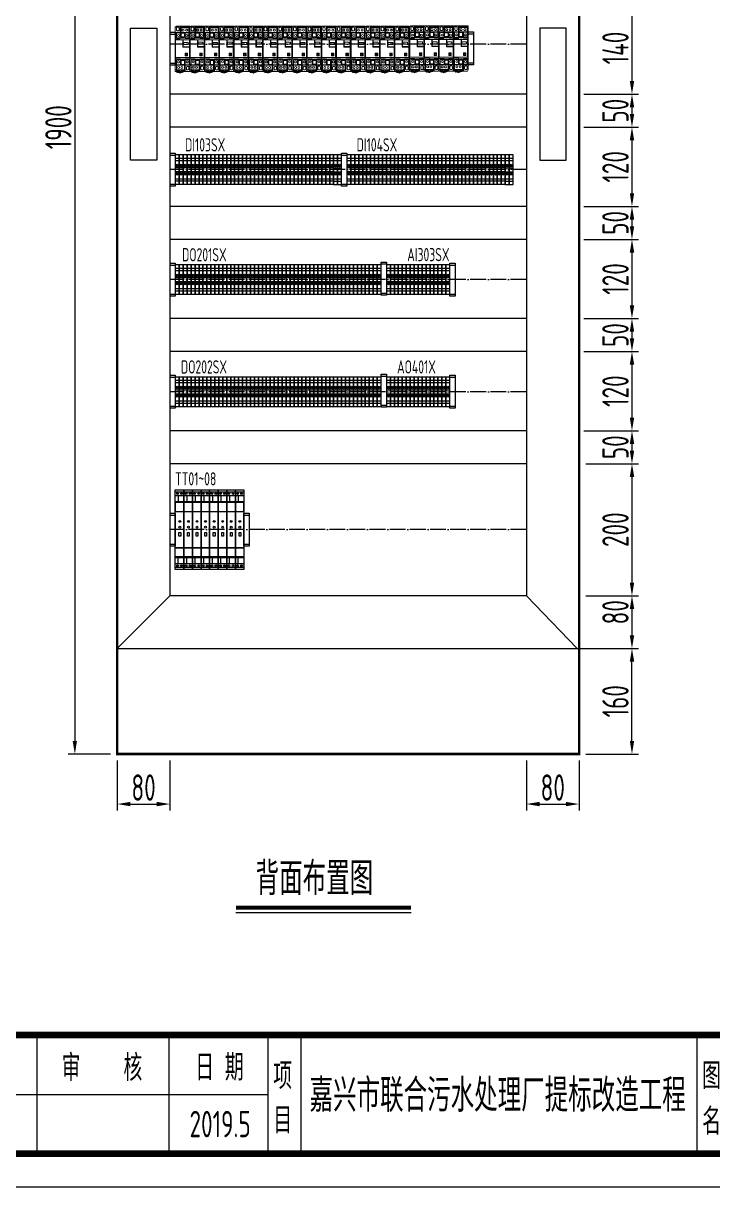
# Model space of a CAD drawing. Header units: millimetres. Extents: x 30557 to 235556, y -116603 to -73383.
# Drawn here: x 176963 to 178007, y -76323 to -74560 of the extents above; entities that cross this region are included whole.
import ezdxf
from ezdxf.enums import TextEntityAlignment as Align

# ---------------------------------------------------------------- set-up
doc = ezdxf.new("R2010")
doc.units = ezdxf.units.MM
doc.linetypes.add('ZWCAD_ISO04W100', pattern=[30.5, 24, -3, 0.5, -3])
doc.layers.add('1', color=3, linetype='Continuous')
doc.layers.add('_Drawing', color=7, linetype='Continuous', lineweight=25)
doc.styles.add('supcon', font='sceie.shx', dxfattribs={"width": 0.75, "height": 40, "bigfont": 'sceic.shx'})
doc.dimstyles.new('supcon', dxfattribs={"dimtxt": 20, "dimasz": 20, "dimexe": 10, "dimexo": 10, "dimgap": 5, "dimtad": 1, "dimtoh": 1, "dimdec": 0, "dimzin": 0, "dimdsep": 46, "dimtxsty": 'supcon', "dimcen": 0.09, "dimclrd": 2, "dimclre": 2, "dimclrt": 2, "dimadec": 0, "dimazin": 0, "dimtfac": 1, "dimtdec": 0, "dimtofl": 0, "dimtmove": 0, "dimatfit": 3, "dimfxl": 1, "dimtolj": 1, "dimtzin": 0, "dimarcsym": 0})

# ---------------------------------------------------------------- blocks, each defined once
blk = doc.blocks.new('supcon图框')
for p, q in [((3545.7, 1651.7), (3545.7, 1471.7)), ((3745.7, 1651.7), (3745.7, 1471.7)), ((3895.7, 1651.7), (3895.7, 1471.7)), ((3945.7, 1651.7), (3945.7, 1471.7)), ((4545.7, 1651.7), (4545.7, 1471.7)), ((3145.7, 1561.7), (3895.7, 1561.7))]:
    blk.add_line(p, q)
at = {"linetype": 'Continuous'}
blk.add_line((1987.7, 1421.7), (6145.7, 1421.7), dxfattribs=at)
at = {"linetype": 'Continuous', "const_width": 10}
blk.add_lwpolyline([(2195.7, 4311.7), (6095.7, 4311.7), (6095.7, 1471.7), (2195.7, 1471.7)], close=True, dxfattribs=at)
blk.add_lwpolyline([(2195.7, 1651.7), (6095.7, 1651.7)], dxfattribs=at)
at = {"style": 'supcon', "width": 0.75}
for s, p in [('审    核', (3644.5, 1604.2)), ('日 期', (3822.5, 1604.2)), ('项', (3918.2, 1590.7)), ('图', (4568.2, 1590.7)), ('目', (3918.2, 1522.9)), ('名', (4568.2, 1522.9))]:
    blk.add_text(s, height=40, dxfattribs=at).set_placement(p, align=Align.MIDDLE)
blk = doc.blocks.new('*D207')
at = {"layer": '_Drawing', "color": 2, "linetype": 'Continuous', "lineweight": -2}
for p, q in [((177105.1, -75677.1), (177105.1, -75753)), ((177185.1, -75677.2), (177185.1, -75753)), ((177125.1, -75743), (177165.1, -75743))]:
    blk.add_line(p, q, dxfattribs=at)
at = {"layer": '_Drawing', "color": 2}
for points in [[(177125.1, -75739.7), (177125.1, -75746.3), (177105.1, -75743)], [(177165.1, -75746.3), (177165.1, -75739.7), (177185.1, -75743)]]:
    blk.add_solid(points, dxfattribs=at)
at = {"layer": 'DEFPOINTS', "color": 0}
for p in [(177105.1, -75667.1), (177185.1, -75667.2), (177185.1, -75743)]:
    blk.add_point(p, dxfattribs=at)
at = {"layer": '_Drawing', "color": 2, "insert": (177145.1, -75718), "char_height": 40, "attachment_point": 5, "style": 'supcon'}
blk.add_mtext('\\A1;80', dxfattribs=at)
blk = doc.blocks.new('*D208')
at = {"layer": '_Drawing', "color": 2, "linetype": 'Continuous', "lineweight": -2}
for p, q in [((177725.1, -75677.1), (177725.1, -75753)), ((177805.1, -75677.2), (177805.1, -75753)), ((177745.1, -75743), (177785.1, -75743))]:
    blk.add_line(p, q, dxfattribs=at)
at = {"layer": '_Drawing', "color": 2}
for points in [[(177745.1, -75739.7), (177745.1, -75746.3), (177725.1, -75743)], [(177785.1, -75746.3), (177785.1, -75739.7), (177805.1, -75743)]]:
    blk.add_solid(points, dxfattribs=at)
at = {"layer": 'DEFPOINTS', "color": 0}
for p in [(177725.1, -75667.1), (177805.1, -75667.2), (177805.1, -75743)]:
    blk.add_point(p, dxfattribs=at)
at = {"layer": '_Drawing', "color": 2, "insert": (177765.1, -75718), "char_height": 40, "attachment_point": 5, "style": 'supcon'}
blk.add_mtext('\\A1;80', dxfattribs=at)
blk = doc.blocks.new('*D209')
at = {"layer": '_Drawing', "color": 2, "linetype": 'Continuous', "lineweight": -2}
for p, q in [((177095.1, -73767.2), (177031, -73767.2)), ((177041, -73787.2), (177041, -75647.2)), ((177095.1, -75667.2), (177031, -75667.2))]:
    blk.add_line(p, q, dxfattribs=at)
at = {"layer": '_Drawing', "color": 2}
for points in [[(177044.3, -73787.2), (177037.6, -73787.2), (177041, -73767.2)], [(177037.6, -75647.2), (177044.3, -75647.2), (177041, -75667.2)]]:
    blk.add_solid(points, dxfattribs=at)
at = {"layer": 'DEFPOINTS', "color": 0}
for p in [(177105.1, -73767.2), (177041, -75667.2), (177105.1, -75667.2)]:
    blk.add_point(p, dxfattribs=at)
at = {"layer": '_Drawing', "color": 2, "insert": (177016, -74717.2), "char_height": 40, "attachment_point": 5, "rotation": 90, "style": 'supcon'}
blk.add_mtext('\\A1;1900', dxfattribs=at)
blk = doc.blocks.new('2触点继电器')
at = {"layer": '1', "color": 0, "lineweight": 5}
for points in [[(4963.5, 37807.7), (4965.3, 37807.7)], [(4971.2, 37818), (4971.2, 37799.1), (4963.8, 37799.1)], [(4963.9, 37808.9), (4985.8, 37808.9)], [(4965.3, 37808.9), (4965.3, 37800.6), (4971.1, 37800.6)], [(4965.3, 37808.3), (4971.1, 37808.3)], [(4965.6, 37815.9), (4966.4, 37816.8), (4968.7, 37816.8), (4969.5, 37815.9), (4969.5, 37812.2), (4968.6, 37811.3), (4966.4, 37811.3), (4965.6, 37812.1), (4965.6, 37815.9)], [(4971.2, 37815.8), (4985.5, 37815.8)], [(4971.4, 37807.8), (4978.7, 37807.8)], [(4972.4, 37818), (4972.4, 37802)], [(4972.4, 37817), (4977.7, 37817)], [(4977.5, 37808.8), (4977.5, 37802)], [(4977.8, 37818.2), (4977.8, 37815.8)], [(4984.4, 37818), (4984.4, 37800.9), (4978.7, 37800.9)], [(4978.7, 37808.8), (4978.7, 37799.5), (4985.7, 37799.5)], [(4978.8, 37818.2), (4978.8, 37815.8)], [(4978.8, 37817), (4984.3, 37817)], [(4978.8, 37808.3), (4984.3, 37808.3)], [(4984.5, 37807.7), (4985.5, 37807.7)], [(4971.4, 37802), (4978.7, 37802)], [(4977.3, 37800), (4972.6, 37800), (4972.6, 37800.9), (4977.3, 37800.9), (4977.3, 37800)], [(4975.7, 37787.2), (4975.1, 37786.6)], [(4975.7, 37797.5), (4975.7, 37787.2), (4985, 37787.2)], [(4963.9, 37768.9), (4971.5, 37768.9), (4971.5, 37759.2)], [(4963.9, 37760.4), (4965.4, 37760.4)], [(4985.8, 37759.2), (4963.9, 37759.2)], [(4978.4, 37752.1), (4964, 37752.1)], [(4971.5, 37767.1), (4965.4, 37767.1), (4965.4, 37749.8)], [(4965.4, 37759.7), (4971.5, 37759.7)], [(4970.2, 37752.2), (4970.2, 37749.7)], [(4971.5, 37766.3), (4978.6, 37766.3)], [(4978.6, 37760.4), (4971.5, 37760.4)], [(4972.1, 37752.1), (4972.1, 37749.7)], [(4972.5, 37766.3), (4972.5, 37759.3)], [(4977.5, 37767.4), (4972.8, 37767.4), (4972.8, 37768.3), (4977.5, 37768.3), (4977.5, 37767.4)], [(4977.5, 37766.1), (4977.5, 37749.7)], [(4978.4, 37767.1), (4984.5, 37767.1), (4984.5, 37759.2)], [(4985.7, 37768.7), (4978.6, 37768.7), (4978.6, 37749.6)], [(4978.6, 37759.8), (4984.5, 37759.8)], [(4980.4, 37756.4), (4981.2, 37757.4), (4983.6, 37757.4), (4984.3, 37756.6), (4984.3, 37752.8), (4983.4, 37752), (4981.2, 37752), (4980.4, 37752.7), (4980.4, 37756.4)], [(4984.5, 37760.5), (4985.8, 37760.5)], [(4965.5, 37751), (4970.1, 37751)], [(4972.1, 37751.1), (4977.3, 37751.1)]]:
    blk.add_lwpolyline(points, dxfattribs=at)
at = {"layer": '1', "color": 0, "lineweight": 9}
blk.add_lwpolyline([(4963.6, 37807.8), (4963.6, 37816.7), (4965.3, 37818.2), (4985.8, 37818.2), (4985.8, 37751.2), (4985, 37749.6), (4963.6, 37749.6), (4963.6, 37807.8)], dxfattribs=at)
at = {"layer": '1', "color": 0, "lineweight": 18}
for points in [[(4985.1, 37770.8), (4964.1, 37770.8), (4964.1, 37797.5), (4985.1, 37797.5), (4985.1, 37770.8)], [(4975.1, 37797.5), (4975.1, 37786.6), (4985.1, 37786.6)], [(4983.3, 37790.7), (4976.1, 37790.7), (4976.1, 37793.8), (4983.3, 37793.8), (4983.3, 37790.7)], [(4982.3, 37773.3), (4978.6, 37773.3), (4978.6, 37777.2), (4982.3, 37777.2), (4982.3, 37773.3)]]:
    blk.add_lwpolyline(points, dxfattribs=at)
at = {"layer": '1', "color": 0, "lineweight": 5}
for points, knots in [([(4967.4, 37803.2), (4966.9, 37803.8), (4966.9, 37804.7), (4967.4, 37805.3), (4968, 37806), (4969, 37806), (4969.6, 37805.3), (4970.2, 37804.7), (4970.2, 37803.8), (4969.6, 37803.2), (4969, 37802.6), (4968, 37802.6), (4967.4, 37803.2)], [0, 0, 0, 0, 1, 1, 1, 2, 2, 2, 3, 3, 3, 4, 4, 4, 4]), ([(4974.3, 37811.3), (4973.7, 37811.9), (4973.7, 37812.9), (4974.3, 37813.5), (4974.8, 37814), (4975.8, 37814), (4976.5, 37813.5), (4977.1, 37812.9), (4977.1, 37811.9), (4976.5, 37811.3), (4975.8, 37810.8), (4974.8, 37810.8), (4974.3, 37811.3)], [0, 0, 0, 0, 1, 1, 1, 2, 2, 2, 3, 3, 3, 4, 4, 4, 4]), ([(4979.8, 37811.3), (4979.2, 37811.9), (4979.2, 37812.9), (4979.8, 37813.5), (4980.4, 37814), (4981.3, 37814), (4981.9, 37813.5), (4982.6, 37812.9), (4982.6, 37811.9), (4981.9, 37811.3), (4981.3, 37810.8), (4980.4, 37810.8), (4979.8, 37811.3)], [0, 0, 0, 0, 1, 1, 1, 2, 2, 2, 3, 3, 3, 4, 4, 4, 4]), ([(4980.3, 37803.2), (4979.7, 37803.8), (4979.7, 37804.7), (4980.3, 37805.3), (4980.9, 37806), (4981.9, 37806), (4982.4, 37805.3), (4983.1, 37804.7), (4983.1, 37803.8), (4982.4, 37803.2), (4981.9, 37802.6), (4980.9, 37802.6), (4980.3, 37803.2)], [0, 0, 0, 0, 1, 1, 1, 2, 2, 2, 3, 3, 3, 4, 4, 4, 4]), ([(4967.6, 37763), (4967, 37763.6), (4967, 37764.6), (4967.6, 37765.1), (4968.1, 37765.8), (4969.1, 37765.8), (4969.7, 37765.1), (4970.4, 37764.6), (4970.4, 37763.6), (4969.7, 37763), (4969.1, 37762.4), (4968.1, 37762.4), (4967.6, 37763)], [0, 0, 0, 0, 1, 1, 1, 2, 2, 2, 3, 3, 3, 4, 4, 4, 4]), ([(4967.6, 37754.8), (4967, 37755.4), (4967, 37756.3), (4967.6, 37756.9), (4968.2, 37757.6), (4969.2, 37757.6), (4969.9, 37756.9), (4970.4, 37756.3), (4970.4, 37755.4), (4969.9, 37754.8), (4969.2, 37754.2), (4968.2, 37754.2), (4967.6, 37754.8)], [0, 0, 0, 0, 1, 1, 1, 2, 2, 2, 3, 3, 3, 4, 4, 4, 4]), ([(4972.6, 37754.8), (4972, 37755.4), (4972, 37756.3), (4972.6, 37756.9), (4973.2, 37757.6), (4974.2, 37757.6), (4974.8, 37756.9), (4975.3, 37756.3), (4975.3, 37755.4), (4974.8, 37754.8), (4974.2, 37754.2), (4973.2, 37754.2), (4972.6, 37754.8)], [0, 0, 0, 0, 1, 1, 1, 2, 2, 2, 3, 3, 3, 4, 4, 4, 4]), ([(4980.6, 37763), (4980.1, 37763.6), (4980.1, 37764.6), (4980.6, 37765.1), (4981.2, 37765.8), (4982.2, 37765.8), (4982.8, 37765.1), (4983.4, 37764.6), (4983.4, 37763.6), (4982.8, 37763), (4982.2, 37762.4), (4981.2, 37762.4), (4980.6, 37763)], [0, 0, 0, 0, 1, 1, 1, 2, 2, 2, 3, 3, 3, 4, 4, 4, 4]), ([(4965.5, 37749.6), (4965.5, 37749.6), (4966, 37747.6), (4968.7, 37748.2), (4968.7, 37748.2), (4969.2, 37747.5), (4970.6, 37747.7)], [0, 0, 0, 0, 1, 1, 1, 2, 2, 2, 2]), ([(4972, 37747.7), (4972, 37747.5), (4971.7, 37747.2), (4971.2, 37747.2), (4970.9, 37747.2), (4970.6, 37747.5), (4970.6, 37747.7), (4970.6, 37748), (4970.9, 37748.1), (4971.2, 37748.1), (4971.7, 37748.1), (4972, 37748), (4972, 37747.7)], [0, 0, 0, 0, 1, 1, 1, 2, 2, 2, 3, 3, 3, 4, 4, 4, 4]), ([(4976.7, 37749.6), (4976.7, 37749.6), (4976.8, 37748.2), (4974.1, 37748.2), (4974.1, 37748.2), (4972.7, 37747.7), (4972, 37747.7)], [0, 0, 0, 0, 1, 1, 1, 2, 2, 2, 2])]:
    blk.add_open_spline(points, degree=3, knots=knots, dxfattribs=at)
at = {"layer": '1', "color": 0, "lineweight": 18}
blk.add_open_spline([(4981.6, 37775.2), (4981.6, 37774.6), (4981.1, 37774), (4980.5, 37774), (4979.8, 37774), (4979.3, 37774.6), (4979.3, 37775.2), (4979.3, 37775.8), (4979.8, 37776.3), (4980.5, 37776.3), (4981.1, 37776.3), (4981.6, 37775.8), (4981.6, 37775.2)], degree=3, knots=[0, 0, 0, 0, 1, 1, 1, 2, 2, 2, 3, 3, 3, 4, 4, 4, 4], dxfattribs=at)
at = {"layer": '1', "color": 0, "lineweight": 5}
for points in [[(4968.9, 37749.7), (4968.9, 37749.7), (4970.4, 37748), (4970.7, 37748.1)], [(4973.3, 37749.6), (4973.3, 37749.6), (4972.2, 37748.2), (4971.7, 37748.1)]]:
    blk.add_open_spline(points, degree=3, dxfattribs=at)
blk = doc.blocks.new('固定块')
for p, q in [((516096.3, 339845.1), (516104.3, 339845.1)), ((516096.3, 339795.1), (516096.3, 339845.1)), ((516096.3, 339842.1), (516104.3, 339842.1)), ((516104.3, 339845.1), (516104.3, 339795.1)), ((516096.3, 339798.1), (516104.3, 339798.1)), ((516104.3, 339795.1), (516096.3, 339795.1))]:
    blk.add_line(p, q)
blk = doc.blocks.new('SAKDU2.5')
at = {"color": 253}
for p, q in [((516132.1, 339835.7), (516138.1, 339835.7)), ((516132.1, 339832.2), (516138.1, 339832.2)), ((516132.1, 339821.4), (516138.1, 339821.4)), ((516133.4, 339824.8), (516136.8, 339824.8)), ((516133.4, 339824.5), (516136.8, 339824.5)), ((516132.1, 339815.4), (516138.1, 339815.4)), ((516132.1, 339804.7), (516138.1, 339804.7)), ((516133.4, 339812.3), (516136.8, 339812.3)), ((516133.4, 339812), (516136.8, 339812)), ((516132.1, 339801.2), (516138.1, 339801.2))]:
    blk.add_line(p, q, dxfattribs=at)
at = {"color": 253, "lineweight": -3}
blk.add_lwpolyline([(516132.1, 339796.2), (516138.1, 339796.2), (516138.1, 339840.7), (516132.1, 339840.7)], close=True, dxfattribs=at)
at = {"color": 253}
for centre, radius in [((516135.1, 339824.7), 2), ((516135.1, 339824.7), 1.7), ((516135.1, 339812.2), 2), ((516135.1, 339812.2), 1.7)]:
    blk.add_circle(centre, radius, dxfattribs=at)
blk = doc.blocks.new('8端子块')
for p in [(-500909.9, -336987.3), (-500903.9, -336987.3), (-500897.9, -336987.3), (-500891.9, -336987.3), (-500885.9, -336987.3), (-500879.9, -336987.3), (-500873.9, -336987.3), (-500867.9, -336987.3)]:
    blk.add_blockref('SAKDU2.5', p)
blk = doc.blocks.new('*D232')
at = {"color": 2, "lineweight": -2}
for p, q in [((177812, -74527.2), (177895.1, -74527.2)), ((177885.1, -74547.2), (177885.1, -74647.2)), ((177812, -74667.2), (177895.1, -74667.2))]:
    blk.add_line(p, q, dxfattribs=at)
at = {"color": 2}
for points in [[(177888.5, -74547.2), (177881.8, -74547.2), (177885.1, -74527.2)], [(177881.8, -74647.2), (177888.5, -74647.2), (177885.1, -74667.2)]]:
    blk.add_solid(points, dxfattribs=at)
at = {"layer": 'DEFPOINTS', "color": 0}
for p in [(177802, -74527.2), (177802, -74667.2), (177885.1, -74667.2)]:
    blk.add_point(p, dxfattribs=at)
at = {"color": 2, "insert": (177860.1, -74597.2), "char_height": 40, "attachment_point": 5, "rotation": 90, "style": 'supcon'}
blk.add_mtext('\\A1;140', dxfattribs=at)
blk = doc.blocks.new('*D233')
at = {"color": 2, "linetype": 'Continuous', "lineweight": -2}
for p, q in [((177815.1, -74667.2), (177895.1, -74667.2)), ((177885.1, -74687.2), (177885.1, -74697.2)), ((177815.1, -74717.2), (177895.1, -74717.2))]:
    blk.add_line(p, q, dxfattribs=at)
at = {"color": 2}
for points in [[(177888.5, -74687.2), (177881.8, -74687.2), (177885.1, -74667.2)], [(177881.8, -74697.2), (177888.5, -74697.2), (177885.1, -74717.2)]]:
    blk.add_solid(points, dxfattribs=at)
at = {"layer": 'DEFPOINTS', "color": 0}
for p in [(177805.1, -74667.2), (177805.1, -74717.2), (177885.1, -74717.2)]:
    blk.add_point(p, dxfattribs=at)
at = {"color": 2, "insert": (177860.1, -74692.2), "char_height": 40, "attachment_point": 5, "rotation": 90, "style": 'supcon'}
blk.add_mtext('\\A1;50', dxfattribs=at)
blk = doc.blocks.new('*D234')
at = {"color": 2, "lineweight": -2}
for p, q in [((177812, -74717.2), (177895.1, -74717.2)), ((177885.1, -74737.2), (177885.1, -74817.2)), ((177812, -74837.2), (177895.1, -74837.2))]:
    blk.add_line(p, q, dxfattribs=at)
at = {"color": 2}
for points in [[(177888.5, -74737.2), (177881.8, -74737.2), (177885.1, -74717.2)], [(177881.8, -74817.2), (177888.5, -74817.2), (177885.1, -74837.2)]]:
    blk.add_solid(points, dxfattribs=at)
at = {"layer": 'DEFPOINTS', "color": 0}
for p in [(177802, -74717.2), (177802, -74837.2), (177885.1, -74837.2)]:
    blk.add_point(p, dxfattribs=at)
at = {"color": 2, "insert": (177860.1, -74777.2), "char_height": 40, "attachment_point": 5, "rotation": 90, "style": 'supcon'}
blk.add_mtext('\\A1;120', dxfattribs=at)
blk = doc.blocks.new('*D235')
at = {"color": 2, "linetype": 'Continuous', "lineweight": -2}
for p, q in [((177815.1, -74837.2), (177895.1, -74837.2)), ((177885.1, -74857.2), (177885.1, -74867.2)), ((177815.1, -74887.2), (177895.1, -74887.2))]:
    blk.add_line(p, q, dxfattribs=at)
at = {"color": 2}
for points in [[(177888.5, -74857.2), (177881.8, -74857.2), (177885.1, -74837.2)], [(177881.8, -74867.2), (177888.5, -74867.2), (177885.1, -74887.2)]]:
    blk.add_solid(points, dxfattribs=at)
at = {"layer": 'DEFPOINTS', "color": 0}
for p in [(177805.1, -74837.2), (177805.1, -74887.2), (177885.1, -74887.2)]:
    blk.add_point(p, dxfattribs=at)
at = {"color": 2, "insert": (177860.1, -74862.2), "char_height": 40, "attachment_point": 5, "rotation": 90, "style": 'supcon'}
blk.add_mtext('\\A1;50', dxfattribs=at)
blk = doc.blocks.new('*D236')
at = {"color": 2, "lineweight": -2}
for p, q in [((177812, -74887.2), (177895.1, -74887.2)), ((177885.1, -74907.2), (177885.1, -74987.2)), ((177812, -75007.2), (177895.1, -75007.2))]:
    blk.add_line(p, q, dxfattribs=at)
at = {"color": 2}
for points in [[(177888.5, -74907.2), (177881.8, -74907.2), (177885.1, -74887.2)], [(177881.8, -74987.2), (177888.5, -74987.2), (177885.1, -75007.2)]]:
    blk.add_solid(points, dxfattribs=at)
at = {"layer": 'DEFPOINTS', "color": 0}
for p in [(177802, -74887.2), (177802, -75007.2), (177885.1, -75007.2)]:
    blk.add_point(p, dxfattribs=at)
at = {"color": 2, "insert": (177860.1, -74947.2), "char_height": 40, "attachment_point": 5, "rotation": 90, "style": 'supcon'}
blk.add_mtext('\\A1;120', dxfattribs=at)
blk = doc.blocks.new('*D237')
at = {"color": 2, "linetype": 'Continuous', "lineweight": -2}
for p, q in [((177815.1, -75007.2), (177895.1, -75007.2)), ((177885.1, -75027.2), (177885.1, -75037.2)), ((177815.1, -75057.2), (177895.1, -75057.2))]:
    blk.add_line(p, q, dxfattribs=at)
at = {"color": 2}
for points in [[(177888.5, -75027.2), (177881.8, -75027.2), (177885.1, -75007.2)], [(177881.8, -75037.2), (177888.5, -75037.2), (177885.1, -75057.2)]]:
    blk.add_solid(points, dxfattribs=at)
at = {"layer": 'DEFPOINTS', "color": 0}
for p in [(177805.1, -75007.2), (177805.1, -75057.2), (177885.1, -75057.2)]:
    blk.add_point(p, dxfattribs=at)
at = {"color": 2, "insert": (177860.1, -75032.2), "char_height": 40, "attachment_point": 5, "rotation": 90, "style": 'supcon'}
blk.add_mtext('\\A1;50', dxfattribs=at)
blk = doc.blocks.new('*D241')
at = {"color": 2, "linetype": 'Continuous', "lineweight": -2}
for p, q in [((177815.1, -75427.3), (177895.1, -75427.3)), ((177885.1, -75447.3), (177885.1, -75487.2)), ((177812, -75507.2), (177895.1, -75507.2))]:
    blk.add_line(p, q, dxfattribs=at)
at = {"color": 2}
for points in [[(177888.5, -75447.3), (177881.8, -75447.3), (177885.1, -75427.3)], [(177881.8, -75487.2), (177888.5, -75487.2), (177885.1, -75507.2)]]:
    blk.add_solid(points, dxfattribs=at)
at = {"layer": 'DEFPOINTS', "color": 0}
for p in [(177805.1, -75427.3), (177802, -75507.2), (177885.1, -75507.2)]:
    blk.add_point(p, dxfattribs=at)
at = {"color": 2, "insert": (177860.1, -75452.3), "char_height": 40, "attachment_point": 5, "rotation": 90, "style": 'supcon'}
blk.add_mtext('\\A1;80', dxfattribs=at)
blk = doc.blocks.new('*D242')
at = {"color": 2, "lineweight": -2}
for p, q in [((177815.1, -75507.2), (177895.1, -75507.2)), ((177885.1, -75647.2), (177885.1, -75527.2)), ((177815.1, -75667.2), (177895.1, -75667.2))]:
    blk.add_line(p, q, dxfattribs=at)
at = {"color": 2}
for points in [[(177888.5, -75527.2), (177881.8, -75527.2), (177885.1, -75507.2)], [(177881.8, -75647.2), (177888.5, -75647.2), (177885.1, -75667.2)]]:
    blk.add_solid(points, dxfattribs=at)
at = {"layer": 'DEFPOINTS', "color": 0}
for p in [(177805.1, -75507.2), (177885.1, -75507.2), (177805.1, -75667.2)]:
    blk.add_point(p, dxfattribs=at)
at = {"color": 2, "insert": (177860.1, -75587.2), "char_height": 40, "attachment_point": 5, "rotation": 90, "style": 'supcon'}
blk.add_mtext('\\A1;160', dxfattribs=at)
blk = doc.blocks.new('*D243')
at = {"color": 2, "lineweight": -2}
for p, q in [((177815.1, -75227.2), (177895.1, -75227.2)), ((177885.1, -75247.2), (177885.1, -75407.3)), ((177825.1, -75427.3), (177895.1, -75427.3))]:
    blk.add_line(p, q, dxfattribs=at)
at = {"color": 2}
for points in [[(177888.5, -75247.2), (177881.8, -75247.2), (177885.1, -75227.2)], [(177881.8, -75407.3), (177888.5, -75407.3), (177885.1, -75427.3)]]:
    blk.add_solid(points, dxfattribs=at)
at = {"layer": 'DEFPOINTS', "color": 0}
for p in [(177805.1, -75227.2), (177815.1, -75427.3), (177885.1, -75427.3)]:
    blk.add_point(p, dxfattribs=at)
at = {"color": 2, "insert": (177860.1, -75327.2), "char_height": 40, "attachment_point": 5, "rotation": 90, "style": 'supcon'}
blk.add_mtext('\\A1;200', dxfattribs=at)
blk = doc.blocks.new('*D244')
at = {"color": 2, "lineweight": -2}
for p, q in [((177812, -75057.2), (177895.1, -75057.2)), ((177885.1, -75077.2), (177885.1, -75157.2)), ((177812, -75177.2), (177895.1, -75177.2))]:
    blk.add_line(p, q, dxfattribs=at)
at = {"color": 2}
for points in [[(177888.5, -75077.2), (177881.8, -75077.2), (177885.1, -75057.2)], [(177881.8, -75157.2), (177888.5, -75157.2), (177885.1, -75177.2)]]:
    blk.add_solid(points, dxfattribs=at)
at = {"layer": 'DEFPOINTS', "color": 0}
for p in [(177802, -75057.2), (177802, -75177.2), (177885.1, -75177.2)]:
    blk.add_point(p, dxfattribs=at)
at = {"color": 2, "insert": (177860.1, -75117.2), "char_height": 40, "attachment_point": 5, "rotation": 90, "style": 'supcon'}
blk.add_mtext('\\A1;120', dxfattribs=at)
blk = doc.blocks.new('*D245')
at = {"color": 2, "linetype": 'Continuous', "lineweight": -2}
for p, q in [((177815.1, -75177.2), (177895.1, -75177.2)), ((177885.1, -75197.2), (177885.1, -75207.2)), ((177815.1, -75227.2), (177895.1, -75227.2))]:
    blk.add_line(p, q, dxfattribs=at)
at = {"color": 2}
for points in [[(177888.5, -75197.2), (177881.8, -75197.2), (177885.1, -75177.2)], [(177881.8, -75207.2), (177888.5, -75207.2), (177885.1, -75227.2)]]:
    blk.add_solid(points, dxfattribs=at)
at = {"layer": 'DEFPOINTS', "color": 0}
for p in [(177805.1, -75177.2), (177805.1, -75227.2), (177885.1, -75227.2)]:
    blk.add_point(p, dxfattribs=at)
at = {"color": 2, "insert": (177860.1, -75202.2), "char_height": 40, "attachment_point": 5, "rotation": 90, "style": 'supcon'}
blk.add_mtext('\\A1;50', dxfattribs=at)
blk = doc.blocks.new('nhr-m22_b')
for p, q in [((0, 117.6), (13, 117.6)), ((0, 112), (13, 112)), ((4.2, 112), (4.2, 101.5)), ((0, 102.9), (13, 102.9)), ((0, 18.1), (13, 18.1)), ((4.2, 9), (4.2, 19.5)), ((0, 9), (13, 9)), ((0, 3.4), (13, 3.4))]:
    blk.add_line(p, q)
for points in [[(0, 121), (13, 121), (13, 0), (0, 0)], [(0, 87.9), (13, 87.9), (13, 101.5), (0, 101.5)], [(0, 87.9), (13, 87.9), (13, 33.1), (0, 33.1)], [(5.5, 56.3), (8.2, 56.3), (8.2, 50.8), (5.5, 50.8)], [(0, 33.1), (13, 33.1), (13, 19.5), (0, 19.5)]]:
    blk.add_lwpolyline(points, close=True)
for centre, radius in [((3.4, 115.2), 1.3), ((9.4, 115.2), 1.3), ((6.8, 73), 1.34), ((6.8, 64.3), 1.34), ((3.4, 5.8), 1.3), ((9.4, 5.8), 1.3)]:
    blk.add_circle(centre, radius)

msp = doc.modelspace()

# ---------------------------------------------------------------- linework, layer by layer
at = {"color": 4, "linetype": 'ZWCAD_ISO04W100', "lineweight": -3}
for p, q in [((177725.1, -74591.5), (177185.1, -74591.5)), ((177725.1, -74781.5), (177185.1, -74781.5)), ((177725.1, -74948.1), (177185.1, -74948.1)), ((177725.1, -75118.1), (177185.2, -75118.1)), ((177725.1, -75327.1), (177185.2, -75327.1))]:
    msp.add_line(p, q, dxfattribs=at)
at = {"lineweight": -3}
for p, q in [((177725.1, -74667.2), (177185.1, -74667.2)), ((177725.1, -74717.2), (177185.1, -74717.2)), ((177725.1, -74837.2), (177185.1, -74837.2)), ((177725.1, -74887.2), (177185.1, -74887.2)), ((177725.1, -75007.2), (177185.1, -75007.2)), ((177725.1, -75057.2), (177185.1, -75057.2)), ((177725.1, -75177.2), (177185.1, -75177.2)), ((177725.1, -75227.2), (177185.1, -75227.2)), ((177725.1, -75427.2), (177185.1, -75427.2))]:
    msp.add_line(p, q, dxfattribs=at)
for p, q in [((177185.1, -75427.2), (177105.1, -75507.2)), ((177725.1, -75427.2), (177802, -75507.2)), ((177105.1, -75507.2), (177812, -75507.2))]:
    msp.add_line(p, q)
for points in [[(177125.1, -74567.2), (177165.1, -74567.2), (177165.1, -74767.2), (177125.1, -74767.2)], [(177785.3, -74567.2), (177745.3, -74567.2), (177745.3, -74767.2), (177785.3, -74767.2)]]:
    msp.add_lwpolyline(points, close=True)
at = {"layer": '_Drawing'}
for p, q in [((177185.1, -74147.2), (177185.1, -75427.2)), ((177284.9, -75907.1), (177550.5, -75907.1))]:
    msp.add_line(p, q, dxfattribs=at)
at = {"layer": '_Drawing', "lineweight": -3}
msp.add_line((177725.1, -74147.2), (177725.1, -75427.2), dxfattribs=at)
at = {"layer": '_Drawing', "color": 1, "const_width": 4}
msp.add_lwpolyline([(177105.1, -73767.2), (177805.1, -73767.2), (177805.1, -75667.2), (177105.1, -75667.2)], close=True, dxfattribs=at)
at = {"layer": '_Drawing', "const_width": 6}
msp.add_lwpolyline([(177284.9, -75899.9), (177550.5, -75899.9)], dxfattribs=at)

# ---------------------------------------------------------------- block references
for name, p in [('supcon图框', (173437.6, -77744.7)), ('固定块', (-338911.1, -414418.4)), ('固定块', (-338459.5, -414417.7)), ('固定块', (-338911.1, -414601.7)), ('8端子块', (161970.9, -77612.6)), ('8端子块', (162018.9, -77612.6)), ('8端子块', (162066.9, -77612.6)), ('8端子块', (162114.9, -77612.6)), ('8端子块', (162162.9, -77612.6)), ('SAKDU2.5', (-338699, -414600)), ('SAKDU2.5', (-338693, -414600)), ('固定块', (-338651.1, -414601.7)), ('8端子块', (162230.9, -77612.6)), ('8端子块', (162278.9, -77612.6)), ('8端子块', (162326.9, -77612.6)), ('8端子块', (162374.9, -77612.6)), ('8端子块', (162422.9, -77612.6)), ('SAKDU2.5', (-338439, -414600)), ('SAKDU2.5', (-338433, -414600)), ('固定块', (-338591.1, -414766.6)), ('固定块', (-338911.1, -414768.3)), ('8端子块', (161970.9, -77779.2)), ('8端子块', (162018.9, -77779.2)), ('8端子块', (162066.9, -77779.2)), ('8端子块', (162114.9, -77779.2)), ('8端子块', (162162.9, -77779.2)), ('8端子块', (162210.9, -77779.2)), ('SAKDU2.5', (-338651, -414766.5)), ('SAKDU2.5', (-338645, -414766.5)), ('SAKDU2.5', (-338639, -414766.5)), ('SAKDU2.5', (-338633, -414766.5)), ('8端子块', (162290.9, -77779.2)), ('8端子块', (162338.9, -77779.2)), ('固定块', (-338487.1, -414768.3)), ('固定块', (-338911.1, -414938.3)), ('8端子块', (161970.9, -77949.2)), ('8端子块', (162018.9, -77949.2)), ('8端子块', (162066.9, -77949.2)), ('8端子块', (162114.9, -77949.2)), ('8端子块', (162162.9, -77949.2)), ('8端子块', (162210.9, -77949.2)), ('SAKDU2.5', (-338651, -414936.5)), ('SAKDU2.5', (-338645, -414936.5)), ('SAKDU2.5', (-338639, -414936.5)), ('SAKDU2.5', (-338633, -414936.5)), ('固定块', (-338591.1, -414936.6)), ('8端子块', (162290.9, -77949.2)), ('8端子块', (162338.9, -77949.2)), ('固定块', (-338487.1, -414938.3)), ('固定块', (-338911.1, -415147.2)), ('固定块', (-338799.1, -415147.2))]:
    msp.add_blockref(name, p)
at = {"lineweight": -3}
for p in [(172229.5, -112382.4), (172251.7, -112382.3), (172273.8, -112382.4), (172296, -112382.3), (172318.1, -112382.4), (172340.3, -112382.3), (172362.4, -112382.4), (172384.6, -112382.3), (172406.7, -112382.4), (172428.9, -112382.3), (172451, -112382.4), (172473.2, -112382.3), (172495.3, -112382.4), (172517.5, -112382.3), (172539.6, -112382.4), (172561.8, -112382.3), (172584.6, -112381.8), (172606.7, -112381.7), (172628.9, -112381.8), (172651, -112381.7)]:
    msp.add_blockref('2触点继电器', p, dxfattribs=at)
at = {"color": 1}
for p in [(177193.2, -75387.6), (177206.2, -75387.6), (177219.2, -75387.6), (177232.2, -75387.6), (177245.2, -75387.6), (177258.2, -75387.6), (177271.2, -75387.6), (177284.2, -75387.6)]:
    msp.add_blockref('nhr-m22_b', p, dxfattribs=at)

# ---------------------------------------------------------------- texts
at = {"color": 3, "style": 'supcon', "width": 0.75}
msp.add_text('2019.5', height=40, dxfattribs=at).set_placement((177261.1, -76228), align=Align.MIDDLE)
at = {"layer": '1', "color": 3, "style": 'supcon', "width": 0.75}
for s, p in [('DI103SX', (177207.9, -74753.9)), ('DI104SX', (177467.9, -74753.9)), ('DO201SX', (177203.4, -74920.5)), ('AI303SX', (177544.6, -74920.3)), ('DO202SX', (177201.7, -75090.5)), ('AO401X', (177529.2, -75090.5)), ('TT01~08', (177192.9, -75260.1))]:
    msp.add_text(s, height=20, dxfattribs=at).set_placement(p)
at = {"layer": '_Drawing', "color": 7, "style": 'supcon', "width": 0.75}
msp.add_text('背面布置图', height=50, dxfattribs=at).set_placement((177314.9, -75880.9))
at = {"layer": '_Drawing', "color": 3, "style": 'supcon', "width": 0.75}
msp.add_text('嘉兴市联合污水处理厂提标改造工程', height=50, dxfattribs=at).set_placement((177681.6, -76181.9), align=Align.MIDDLE)

# ---------------------------------------------------------------- dimensions: what is measured, and where the dimension line sits
at = {"color": 1}
for base, p1, p2, picture, middle in [((177885.1, -74667.2), (177802, -74527.2), (177802, -74667.2), '*D232', (177860.1, -74597.2)), ((177885.1, -74837.2), (177802, -74717.2), (177802, -74837.2), '*D234', (177860.1, -74777.2)), ((177885.1, -75007.2), (177802, -74887.2), (177802, -75007.2), '*D236', (177860.1, -74947.2)), ((177885.1, -75177.2), (177802, -75057.2), (177802, -75177.2), '*D244', (177860.1, -75117.2))]:
    dim = msp.add_linear_dim(base=base, p1=p1, p2=p2, angle=90, dimstyle='supcon', dxfattribs=at)
    dim.commit()
    dim.dimension.update_dxf_attribs({"geometry": picture, "text_midpoint": middle})
at = {"linetype": 'Continuous'}
for base, p1, p2, picture, middle in [((177885.1, -74717.2), (177805.1, -74667.2), (177805.1, -74717.2), '*D233', (177885.1, -74692.2)), ((177885.1, -74887.2), (177805.1, -74837.2), (177805.1, -74887.2), '*D235', (177885.1, -74862.2)), ((177885.1, -75057.2), (177805.1, -75007.2), (177805.1, -75057.2), '*D237', (177885.1, -75032.2)), ((177885.1, -75227.2), (177805.1, -75177.2), (177805.1, -75227.2), '*D245', (177885.1, -75202.2)), ((177885.1, -75507.2), (177805.1, -75427.3), (177802, -75507.2), '*D241', (177885.1, -75452.3))]:
    dim = msp.add_linear_dim(base=base, p1=p1, p2=p2, angle=90, dimstyle='supcon', dxfattribs=at)
    dim.commit()
    dim.dimension.update_dxf_attribs({"geometry": picture, "text_midpoint": middle, "dimtype": 160})
for base, p1, p2, picture, middle in [((177885.1, -75427.3), (177805.1, -75227.2), (177815.1, -75427.3), '*D243', (177860.1, -75327.2)), ((177885.1, -75507.2), (177805.1, -75667.2), (177805.1, -75507.2), '*D242', (177860.1, -75587.2))]:
    dim = msp.add_linear_dim(base=base, p1=p1, p2=p2, angle=90, dimstyle='supcon')
    dim.commit()
    dim.dimension.update_dxf_attribs({"geometry": picture, "text_midpoint": middle})
at = {"layer": '_Drawing', "linetype": 'Continuous'}
dim = msp.add_linear_dim(base=(177041, -75667.2), p1=(177105.1, -73767.2), p2=(177105.1, -75667.2), angle=90, dimstyle='supcon', dxfattribs=at)
dim.commit()
dim.dimension.update_dxf_attribs({"geometry": '*D209', "text_midpoint": (177016, -74717.2)})
for base, p1, p2, picture, middle in [((177185.1, -75743), (177105.1, -75667.1), (177185.1, -75667.2), '*D207', (177145.1, -75718)), ((177805.1, -75743), (177725.1, -75667.1), (177805.1, -75667.2), '*D208', (177765.1, -75718))]:
    dim = msp.add_linear_dim(base=base, p1=p1, p2=p2, dimstyle='supcon', dxfattribs=at)
    dim.commit()
    dim.dimension.update_dxf_attribs({"geometry": picture, "text_midpoint": middle})

doc.saveas('drawing.dxf')
